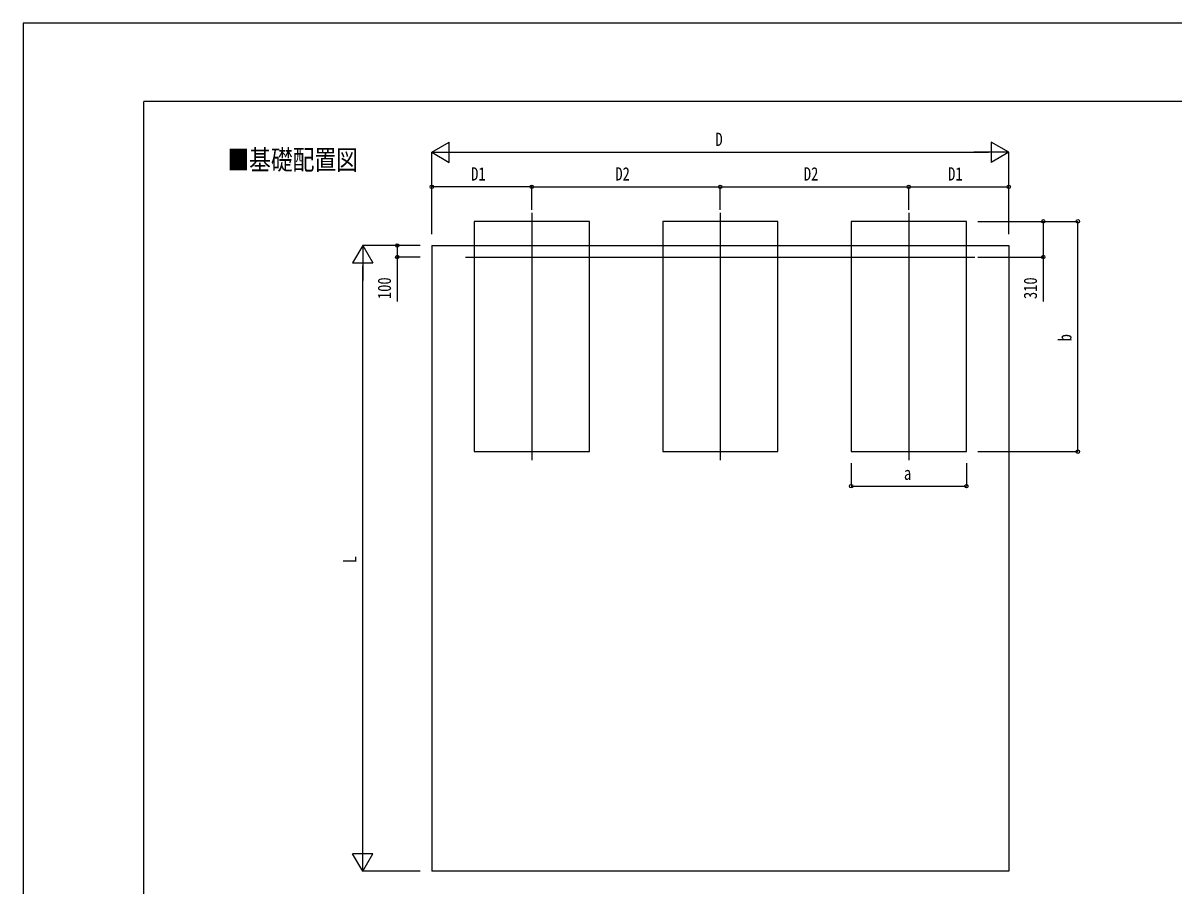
# Model space of a CAD drawing. Units: millimetres, scale not verified. Extents: x -14718 to 14718, y -10395 to 10395.
# Drawn here: x -14718 to -4722, y 2900 to 10395 of the extents above; entities that cross this region are included whole.
import ezdxf
from ezdxf.enums import TextEntityAlignment as Align

# ---------------------------------------------------------------- set-up
doc = ezdxf.new("R2010")
doc.units = ezdxf.units.MM
doc.header["$LTSCALE"] = 40
for name, color, linetype in [('0-2_USER1', 3, 'Continuous'), ('0-3_YKK_12', 2, 'Continuous'), ('0-5_YKK_A1', 4, 'Continuous'), ('0-6_YKK_D', 6, 'Continuous'), ('0-7_YKK_ZWAK', 7, 'Continuous')]:
    doc.layers.add(name, color=color, linetype=linetype)
doc.styles.add('ＭＳ ゴシック', font='')
doc.styles.get('ＭＳ ゴシック').set_extended_font_data('MS Gothic')

msp = doc.modelspace()

# ---------------------------------------------------------------- linework, layer by layer
at = {"layer": '0-3_YKK_12'}
for p, q in [((-10299.43, 8747.5), (-10299.43, 6597.5)), ((-8662.43, 8747.5), (-8662.43, 6597.5)), ((-7025.43, 8747.5), (-7025.43, 6597.5)), ((-10874.43, 8362.5), (-6450.43, 8362.5))]:
    msp.add_line(p, q, dxfattribs=at)
at = {"layer": '0-5_YKK_A1'}
for p, q in [((-11167.43, 8462.5), (-6157.43, 8462.5)), ((-11167.43, 8462.5), (-11167.43, 3027.5)), ((-6157.43, 8462.5), (-6157.43, 3027.5)), ((-6156.43, 3027.5), (-11166.43, 3027.5))]:
    msp.add_line(p, q, dxfattribs=at)
for points in [[(-10799.43, 6672.5), (-9799.43, 6672.5), (-9799.43, 8672.5), (-10799.43, 8672.5)], [(-9162.43, 6672.5), (-8162.43, 6672.5), (-8162.43, 8672.5), (-9162.43, 8672.5)], [(-7525.43, 6672.5), (-6525.43, 6672.5), (-6525.43, 8672.5), (-7525.43, 8672.5)]]:
    msp.add_lwpolyline(points, close=True, dxfattribs=at)
at = {"layer": '0-6_YKK_D'}
for p, q in [((-11167.43, 9272.5), (-11015.88, 9360)), ((-11015.88, 9185), (-11015.88, 9360)), ((-6157.43, 9272.5), (-6308.99, 9360)), ((-6308.99, 9360), (-6308.99, 9185)), ((-11167.43, 8562.5), (-11167.43, 9273.5)), ((-11167.43, 9272.5), (-11015.88, 9185)), ((-11167.43, 9272.5), (-10864.32, 9272.5)), ((-10992.43, 9272.5), (-6332.43, 9272.5)), ((-6157.43, 9272.5), (-6460.54, 9272.5)), ((-6157.43, 9272.5), (-6308.99, 9185)), ((-6157.43, 8562.5), (-6157.43, 9273.5)), ((-11167.43, 8772.5), (-11167.43, 8973.5)), ((-10299.43, 8972.5), (-11167.43, 8972.5)), ((-10299.43, 8772.5), (-10299.43, 8973.5)), ((-10299.43, 8772.5), (-10299.43, 8973.5)), ((-10299.43, 8972.5), (-8662.43, 8972.5)), ((-8662.43, 8772.5), (-8662.43, 8973.5)), ((-8662.43, 8772.5), (-8662.43, 8973.5)), ((-8662.43, 8972.5), (-7025.43, 8972.5)), ((-7025.43, 8772.5), (-7025.43, 8973.5)), ((-7025.43, 8772.5), (-7025.43, 8973.5)), ((-7025.43, 8972.5), (-6157.43, 8972.5)), ((-6157.43, 8772.5), (-6157.43, 8973.5)), ((-6425.43, 8672.5), (-5556.43, 8672.5)), ((-6425.43, 8672.5), (-5856.43, 8672.5)), ((-5557.43, 6672.5), (-5557.43, 8672.5)), ((-11767.43, 8462.5), (-11854.93, 8310.95)), ((-11267.43, 8462.5), (-11768.43, 8462.5)), ((-11767.43, 8462.5), (-11679.93, 8310.95)), ((-11767.43, 8462.5), (-11767.43, 8159.39)), ((-11267.43, 8462.5), (-11468.43, 8462.5)), ((-11854.93, 8310.95), (-11679.93, 8310.95)), ((-11267.43, 8362.5), (-11468.43, 8362.5)), ((-6425.43, 8362.5), (-5856.43, 8362.5)), ((-11767.43, 3202.5), (-11767.43, 8287.5)), ((-6425.43, 6672.5), (-5556.43, 6672.5)), ((-7525.43, 6572.5), (-7525.43, 6371.5)), ((-6525.43, 6572.5), (-6525.43, 6371.5)), ((-7525.43, 6372.5), (-6525.43, 6372.5)), ((-11767.43, 3027.5), (-11767.43, 3330.61)), ((-11767.43, 3027.5), (-11854.93, 3179.05)), ((-11679.93, 3179.05), (-11854.93, 3179.05)), ((-11767.43, 3027.5), (-11679.93, 3179.05)), ((-11267.43, 3027.5), (-11768.43, 3027.5))]:
    msp.add_line(p, q, dxfattribs=at)
for points in [[(-5857.43, 8672.5), (-5857.43, 8362.5), (-5857.43, 7977.4)], [(-11467.43, 8462.5), (-11467.43, 8362.5), (-11467.43, 7977.4)]]:
    msp.add_lwpolyline(points, dxfattribs=at)
for centre in [(-11167.43, 8972.5), (-10299.43, 8972.5), (-10299.43, 8972.5), (-8662.43, 8972.5), (-8662.43, 8972.5), (-7025.43, 8972.5), (-7025.43, 8972.5), (-6157.43, 8972.5), (-5857.43, 8672.5), (-5557.43, 8672.5), (-11467.43, 8462.5), (-11467.43, 8362.5), (-5857.43, 8362.5), (-5557.43, 6672.5), (-7525.43, 6372.5), (-6525.43, 6372.5)]:
    msp.add_circle(centre, 14.88, dxfattribs=at)
at = {"layer": '0-7_YKK_ZWAK'}
for p in [(13632.57, 9712.5), (-13667.43, -8837.5)]:
    msp.add_line(p, (-13667.43, 9712.5), dxfattribs=at)
msp.add_lwpolyline([(-14717.5, -10395), (14717.5, -10395), (14717.5, 10395), (-14717.5, 10395)], close=True, dxfattribs=at)

# ---------------------------------------------------------------- texts
at = {"layer": '0-2_USER1', "style": 'ＭＳ ゴシック', "width": 0.8}
msp.add_text('■基礎配置図', height=173.2, dxfattribs=at).set_placement((-12942.71, 9068.7), align=Align.BOTTOM_LEFT)
at = {"layer": '0-6_YKK_D', "style": 'ＭＳ ゴシック', "width": 0.8}
for s, p in [('D', (-8704.43, 9292.5)), ('D1', (-10825.83, 8992.5)), ('D2', (-9573.33, 8992.5)), ('D2', (-7936.33, 8992.5)), ('D1', (-6683.83, 8992.5)), ('a', (-7067.43, 6392.5))]:
    msp.add_text(s, height=115.5, dxfattribs=at).set_placement(p, align=Align.BOTTOM_LEFT)
for s, p in [('100', (-11487.43, 7997.4)), ('310', (-5877.43, 7997.4)), ('b', (-5577.43, 7630.5)), ('L', (-11787.43, 5703))]:
    msp.add_text(s, height=115.5, rotation=90, dxfattribs=at).set_placement(p, align=Align.BOTTOM_LEFT)

doc.saveas('drawing.dxf')
